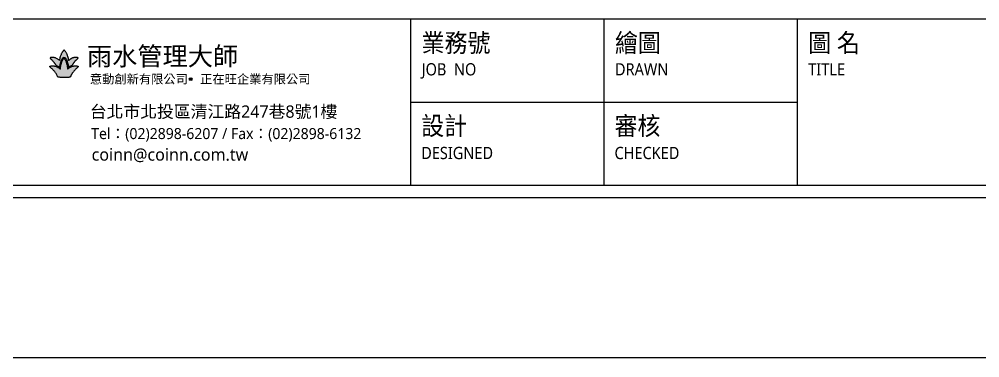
# Model space of a CAD drawing. Header units: millimetres. Extents: x 5208 to 9408, y 10 to 2980.
# Drawn here: x 6321 to 7435, y 10 to 402 of the extents above; entities that cross this region are included whole.
import ezdxf
from ezdxf.enums import TextEntityAlignment as Align

# ---------------------------------------------------------------- set-up
doc = ezdxf.new("R2010")
doc.units = ezdxf.units.MM
doc.styles.add('圖框文字', font='Microsoft JhengHei.ttf')

msp = doc.modelspace()

# ---------------------------------------------------------------- hatches: boundary and pattern name
at = {"true_color": 0xf8d731}
h = msp.add_hatch(color=40, dxfattribs=at)
h.dxf.hatch_style = 1
edge = h.paths.add_edge_path()
edge.add_spline(control_points=[(6378.3, 346.4), (6379.2, 347.1), (6380.2, 347.6), (6381, 348), (6382, 348.4), (6382.4, 348.5), (6382.4, 348.6), (6382.5, 348.7), (6383.2, 349.9), (6383.6, 350.3), (6383.9, 350.9), (6384.4, 351.5), (6384.8, 352.1), (6385.3, 352.7), (6385.7, 353.2), (6386.1, 353.7), (6386.9, 354.6), (6387.2, 354.9), (6387.5, 355.2), (6388, 355.6), (6388.5, 356), (6388.7, 356.2), (6389, 356.5), (6389.2, 356.8), (6389.3, 357), (6389.3, 357.1), (6389.3, 357.3), (6389.2, 357.4), (6388.9, 357.6), (6388.6, 357.6), (6388.1, 357.7), (6387.6, 357.8), (6387.2, 357.8), (6386.6, 357.8), (6385.9, 357.8), (6385.2, 357.8), (6384.5, 357.6), (6384.1, 357.6), (6383.4, 357.3), (6382.8, 357.1), (6382.2, 356.9), (6381.6, 356.5), (6381, 356.2), (6380.3, 355.8), (6379.9, 355.5), (6379.4, 355.1), (6378.9, 354.6), (6378.5, 354.3), (6378.4, 354.2), (6378.4, 354.2), (6378.4, 354.4), (6378.3, 355.3), (6378.2, 356.1), (6377.5, 359.3), (6377.1, 360.3), (6376.5, 361.8), (6375.9, 362.9), (6375.4, 363.9), (6374.5, 365.2), (6373.8, 365.8), (6373.4, 366.2), (6373.1, 366.3), (6372.9, 366.2), (6372.7, 366), (6372.4, 365.8), (6372.3, 365.6), (6371.9, 365.2), (6371.7, 364.9), (6371.4, 364.4), (6371, 363.9), (6370.7, 363.4), (6370.3, 362.6), (6369.6, 361.1), (6368.9, 359.4), (6368.6, 358.4), (6368.2, 356.8), (6368, 355.4), (6368, 354.5), (6368, 354.2), (6367.9, 354.2), (6366.9, 355.1), (6365.8, 355.9), (6364.5, 356.7), (6363, 357.3), (6361.6, 357.7), (6360.3, 357.8), (6358.4, 357.7), (6357.4, 357.6), (6357.1, 357.4), (6357.1, 357.3), (6357.1, 357.1), (6357.1, 356.9), (6357.2, 356.7), (6357.5, 356.3), (6358.1, 355.8), (6358.6, 355.4), (6359.2, 354.9), (6360.3, 353.6), (6361, 352.7), (6361.4, 352.3), (6361.8, 351.7), (6362.3, 351.1), (6362.9, 350.2), (6363.3, 349.5), (6363.9, 348.7), (6363.9, 348.6), (6364.1, 348.5), (6364.9, 348.2), (6365.7, 347.8), (6366.4, 347.5), (6366.8, 347.2), (6367.2, 346.9), (6367.8, 346.5), (6368, 346.4), (6368.1, 346.4), (6368.1, 346.5), (6368.1, 346.7), (6368.3, 348.2), (6368.6, 349.6), (6368.8, 350.6), (6369.4, 352.4), (6369.6, 353.1), (6369.9, 354.1), (6370.3, 355), (6370.6, 355.5), (6371.1, 356.3), (6371.5, 357), (6372, 357.5), (6372.5, 357.8), (6372.8, 357.9), (6373.2, 358), (6373.5, 357.9), (6374, 357.7), (6374.5, 357.3), (6374.9, 356.8), (6375.2, 356.3), (6375.7, 355.4), (6376.2, 354.4), (6376.6, 353.5), (6376.9, 352.6), (6377.2, 351.7), (6377.4, 351), (6377.6, 350.1), (6377.9, 349.2), (6378.1, 348.2), (6378.2, 347.5), (6378.3, 346.8), (6378.3, 346.4), (6378.3, 346.4)], knot_values=[0, 0, 0, 0, 1, 2, 3, 4, 5, 6, 7, 8, 9, 10, 11, 12, 13, 14, 15, 16, 17, 18, 19, 20, 21, 22, 23, 24, 25, 26, 27, 28, 29, 30, 31, 32, 33, 34, 35, 36, 37, 38, 39, 40, 41, 42, 43, 44, 45, 46, 47, 48, 49, 50, 51, 52, 53, 54, 55, 56, 57, 58, 59, 60, 61, 61, 61, 62, 63, 64, 65, 66, 67, 68, 69, 70, 71, 72, 73, 74, 75, 76, 77, 78, 79, 80, 81, 82, 83, 84, 85, 86, 87, 88, 89, 90, 91, 92, 93, 94, 95, 96, 97, 98, 99, 100, 101, 102, 103, 104, 105, 106, 107, 108, 109, 110, 111, 112, 113, 114, 115, 116, 117, 118, 119, 120, 121, 122, 123, 124, 125, 126, 127, 128, 129, 130, 131, 132, 133, 134, 135, 136, 137, 138, 139, 140, 141, 142, 143, 144, 144, 144, 144], degree=3, periodic=0)
edge = h.paths.add_edge_path()
edge.add_spline(control_points=[(6373.2, 334.8), (6376.3, 334.8), (6378.3, 334.8), (6379, 334.8), (6379.4, 334.8), (6379.8, 335), (6380, 335.1), (6380.3, 335.3), (6380.5, 335.6), (6380.8, 336.2), (6381.4, 337.5), (6381.7, 338.1), (6382.2, 338.8), (6382.7, 339.7), (6383.3, 340.5), (6383.9, 341.3), (6384.7, 342.2), (6385.5, 343.1), (6386.6, 344.2), (6387.4, 345), (6388, 345.6), (6388.6, 346), (6389.1, 346.5), (6389.4, 346.8), (6389.5, 347.1), (6389.6, 347.3), (6389.5, 347.5), (6389.4, 347.7), (6389.2, 347.8), (6388.6, 347.9), (6387.9, 347.9), (6386.6, 348.1), (6385.6, 348), (6384.4, 348), (6383.4, 347.8), (6382.2, 347.4), (6381.5, 347.2), (6380.6, 346.7), (6379.7, 346.2), (6378.6, 345.5), (6377.8, 344.8), (6377.4, 344.4), (6377.3, 344.4), (6377.2, 344.8), (6377.1, 345.8), (6376.7, 348.3), (6376.4, 349.7), (6375.9, 351.3), (6375.5, 352.7), (6374.7, 354.5), (6374, 355.8), (6373.9, 356), (6373.6, 356.4), (6373.4, 356.5), (6373.2, 356.6), (6373, 356.6), (6372.8, 356.5), (6372.5, 356.3), (6372.2, 355.8), (6371.9, 355.4), (6371.4, 354.5), (6371.1, 353.8), (6370.7, 353), (6370.3, 351.9), (6370, 350.8), (6369.6, 349.5), (6369.4, 348.2), (6369.1, 347), (6369, 345.9), (6368.9, 345.1), (6368.8, 344.4), (6368.8, 344.4), (6368.7, 344.5), (6368.4, 344.6), (6367.4, 345.4), (6366.5, 346), (6365.7, 346.6), (6364.9, 347), (6363.9, 347.4), (6362.9, 347.7), (6361.9, 347.9), (6361.1, 348), (6360, 348), (6358.5, 348), (6357.7, 347.9), (6357.1, 347.8), (6356.7, 347.6), (6356.7, 347.4), (6356.7, 347.2), (6356.9, 346.8), (6357.3, 346.3), (6358.3, 345.5), (6359.2, 344.7), (6360.2, 343.7), (6361, 342.8), (6361.9, 341.9), (6362.8, 340.7), (6363.9, 339.1), (6364.6, 337.9), (6365.3, 336.6), (6365.7, 335.6), (6365.9, 335.4), (6366.2, 335.1), (6366.6, 334.9), (6367.3, 334.8), (6368.4, 334.8), (6373.2, 334.8)], knot_values=[0, 0, 0, 0, 1, 2, 3, 4, 5, 6, 7, 8, 9, 10, 11, 12, 13, 14, 15, 16, 17, 18, 19, 20, 21, 22, 23, 24, 25, 26, 27, 28, 29, 30, 31, 32, 33, 34, 35, 36, 37, 38, 39, 40, 41, 42, 43, 44, 45, 46, 47, 48, 49, 50, 51, 52, 53, 54, 55, 56, 57, 58, 59, 60, 61, 62, 63, 64, 65, 66, 67, 68, 69, 70, 71, 72, 73, 74, 75, 76, 77, 78, 79, 80, 81, 82, 83, 84, 85, 86, 87, 88, 89, 90, 91, 92, 93, 94, 95, 96, 97, 98, 99, 100, 101, 102, 103, 104, 104, 104, 104], degree=3, periodic=0)
h = msp.add_hatch(color=256)
h.dxf.hatch_style = 1
h.paths.add_polyline_path([(6521.5, 332.8, 1), (6518.3, 332.8, 1)])

# ---------------------------------------------------------------- linework, layer by layer
for p, q in [((9220.6, 402.1, 163.2), (5394.7, 402.1, 163.2)), ((9220.6, 402.1, 163.2), (5394.7, 402.1, 163.2)), ((6774.9, 402.1, 163.2), (6774.9, 209.8, 163.2)), ((6999, 402.1, 163.2), (6999, 209.8, 163.2)), ((7223.1, 402.1, 163.2), (7223.1, 209.8, 163.2)), ((6774.9, 305.9, 163.2), (7223.1, 305.9, 163.2)), ((5394.7, 209.8, 163.2), (9220.6, 209.8, 163.2)), ((9407.7, 10.1, 163.2), (5207.7, 10.1, 163.2))]:
    msp.add_line(p, q)
at = {"color": 4}
msp.add_line((5380.5, 195.6, 163.2), (9234.8, 195.6, 163.2), dxfattribs=at)
msp.add_circle((6519.9, 332.8), 1.56)
for points in [[(6373.2, 334.8), (6376.3, 334.8), (6378.3, 334.8), (6379, 334.8), (6379.4, 334.8), (6379.8, 335), (6380, 335.1), (6380.3, 335.3), (6380.5, 335.6), (6380.8, 336.2), (6381.4, 337.5), (6381.7, 338.1), (6382.2, 338.8), (6382.7, 339.7), (6383.3, 340.5), (6383.9, 341.3), (6384.7, 342.2), (6385.5, 343.1), (6386.6, 344.2), (6387.4, 345), (6388, 345.6), (6388.6, 346), (6389.1, 346.5), (6389.4, 346.8), (6389.5, 347.1), (6389.6, 347.3), (6389.5, 347.5), (6389.4, 347.7), (6389.2, 347.8), (6388.6, 347.9), (6387.9, 347.9), (6386.6, 348.1), (6385.6, 348), (6384.4, 348), (6383.4, 347.8), (6382.2, 347.4), (6381.5, 347.2), (6380.6, 346.7), (6379.7, 346.2), (6378.6, 345.5), (6377.8, 344.8), (6377.4, 344.4), (6377.3, 344.4), (6377.2, 344.8), (6377.1, 345.8), (6376.7, 348.3), (6376.4, 349.7), (6375.9, 351.3), (6375.5, 352.7), (6374.7, 354.5), (6374, 355.8), (6373.9, 356), (6373.6, 356.4), (6373.4, 356.5), (6373.2, 356.6), (6373, 356.6), (6372.8, 356.5), (6372.5, 356.3), (6372.2, 355.8), (6371.9, 355.4), (6371.4, 354.5), (6371.1, 353.8), (6370.7, 353), (6370.3, 351.9), (6370, 350.8), (6369.6, 349.5), (6369.4, 348.2), (6369.1, 347), (6369, 345.9), (6368.9, 345.1), (6368.8, 344.4), (6368.8, 344.4), (6368.7, 344.5), (6368.4, 344.6), (6367.4, 345.4), (6366.5, 346), (6365.7, 346.6), (6364.9, 347), (6363.9, 347.4), (6362.9, 347.7), (6361.9, 347.9), (6361.1, 348), (6360, 348), (6358.5, 348), (6357.7, 347.9), (6357.1, 347.8), (6356.7, 347.6), (6356.7, 347.4), (6356.7, 347.2), (6356.9, 346.8), (6357.3, 346.3), (6358.3, 345.5), (6359.2, 344.7), (6360.2, 343.7), (6361, 342.8), (6361.9, 341.9), (6362.8, 340.7), (6363.9, 339.1), (6364.6, 337.9), (6365.3, 336.6), (6365.7, 335.6), (6365.9, 335.4), (6366.2, 335.1), (6366.6, 334.9), (6367.3, 334.8), (6368.4, 334.8), (6373.2, 334.8)], [(6372.7, 366), (6372.4, 365.8), (6372.3, 365.6), (6371.9, 365.2), (6371.7, 364.9), (6371.4, 364.4), (6371, 363.9), (6370.7, 363.4), (6370.3, 362.6), (6369.6, 361.1), (6368.9, 359.4), (6368.6, 358.4), (6368.2, 356.8), (6368, 355.4), (6368, 354.5), (6368, 354.2), (6367.9, 354.2), (6366.9, 355.1), (6365.8, 355.9), (6364.5, 356.7), (6363, 357.3), (6361.6, 357.7), (6360.3, 357.8), (6358.4, 357.7), (6357.4, 357.6), (6357.1, 357.4), (6357.1, 357.3), (6357.1, 357.1), (6357.1, 356.9), (6357.2, 356.7), (6357.5, 356.3), (6358.1, 355.8), (6358.6, 355.4), (6359.2, 354.9), (6360.3, 353.6), (6361, 352.7), (6361.4, 352.3), (6361.8, 351.7), (6362.3, 351.1), (6362.9, 350.2), (6363.3, 349.5), (6363.9, 348.7), (6363.9, 348.6), (6364.1, 348.5), (6364.9, 348.2), (6365.7, 347.8), (6366.4, 347.5), (6366.8, 347.2), (6367.2, 346.9), (6367.8, 346.5), (6368, 346.4), (6368.1, 346.4), (6368.1, 346.5), (6368.1, 346.7), (6368.3, 348.2), (6368.6, 349.6), (6368.8, 350.6), (6369.4, 352.4), (6369.6, 353.1), (6369.9, 354.1), (6370.3, 355), (6370.6, 355.5), (6371.1, 356.3), (6371.5, 357), (6372, 357.5), (6372.5, 357.8), (6372.8, 357.9), (6373.2, 358), (6373.5, 357.9), (6374, 357.7), (6374.5, 357.3), (6374.9, 356.8), (6375.2, 356.3), (6375.7, 355.4), (6376.2, 354.4), (6376.6, 353.5), (6376.9, 352.6), (6377.2, 351.7), (6377.4, 351), (6377.6, 350.1), (6377.9, 349.2), (6378.1, 348.2), (6378.2, 347.5), (6378.3, 346.8), (6378.3, 346.4), (6378.3, 346.4)], [(6378.3, 346.4), (6379.2, 347.1), (6380.2, 347.6), (6381, 348), (6382, 348.4), (6382.4, 348.5), (6382.4, 348.6), (6382.5, 348.7), (6383.2, 349.9), (6383.6, 350.3), (6383.9, 350.9), (6384.4, 351.5), (6384.8, 352.1), (6385.3, 352.7), (6385.7, 353.2), (6386.1, 353.7), (6386.9, 354.6), (6387.2, 354.9), (6387.5, 355.2), (6388, 355.6), (6388.5, 356), (6388.7, 356.2), (6389, 356.5), (6389.2, 356.8), (6389.3, 357), (6389.3, 357.1), (6389.3, 357.3), (6389.2, 357.4), (6388.9, 357.6), (6388.6, 357.6), (6388.1, 357.7), (6387.6, 357.8), (6387.2, 357.8), (6386.6, 357.8), (6385.9, 357.8), (6385.2, 357.8), (6384.5, 357.6), (6384.1, 357.6), (6383.4, 357.3), (6382.8, 357.1), (6382.2, 356.9), (6381.6, 356.5), (6381, 356.2), (6380.3, 355.8), (6379.9, 355.5), (6379.4, 355.1), (6378.9, 354.6), (6378.5, 354.3), (6378.4, 354.2), (6378.4, 354.2), (6378.4, 354.4), (6378.3, 355.3), (6378.2, 356.1), (6377.5, 359.3), (6377.1, 360.3), (6376.5, 361.8), (6375.9, 362.9), (6375.4, 363.9), (6374.5, 365.2), (6373.8, 365.8), (6373.4, 366.2), (6373.1, 366.3), (6372.9, 366.2), (6372.7, 366)]]:
    msp.add_open_spline(points, degree=3)

# ---------------------------------------------------------------- texts
at = {"color": 3, "style": '圖框文字', "width": 0.91}
for s, p in [('業務號', (6787.6, 374.7, 163.2)), ('繪圖', (7011.7, 374.7, 163.2)), ('圖 名', (7235.8, 374.7, 163.2)), ('設計', (6787.1, 278.6, 163.2)), ('審核', (7011.2, 278.6, 163.2))]:
    msp.add_text(s, height=21.43, dxfattribs=at).set_placement(p, align=Align.MIDDLE_LEFT)
at = {"color": 4, "style": '圖框文字'}
msp.add_text('雨水管理大師', height=21.43, dxfattribs=at).set_placement((6399.6, 348.5, 163.2))
at = {"style": '圖框文字', "width": 0.91}
for s, p in [('JOB  NO', (6787.6, 344.1, 163.2)), ('DRAWN', (7011.7, 344.1, 163.2)), ('TITLE', (7235.8, 344.1, 163.2)), ('DESIGNED', (6787.1, 247.2, 163.2)), ('CHECKED', (7011.2, 247.2, 163.2))]:
    msp.add_text(s, height=14.21, dxfattribs=at).set_placement(p, align=Align.MIDDLE_LEFT)
at = {"style": '圖框文字'}
for s, height, p in [('意動創新有限公司    正在旺企業有限公司', 10.422, (6403, 327.6, 163.2)), ('台北市北投區清江路247巷8號1樓', 14.283, (6403, 288, 163.2)), ('coinn@coinn.com.tw', 14.283, (6405.1, 238.3, 163.2))]:
    msp.add_text(s, height=height, dxfattribs=at).set_placement(p)
at = {"style": '圖框文字', "width": 0.98}
msp.add_text('Tel：(02)2898-6207 / Fax：(02)2898-6132', height=12.739, dxfattribs=at).set_placement((6404.6, 263.3, 163.2))

doc.saveas('drawing.dxf')
